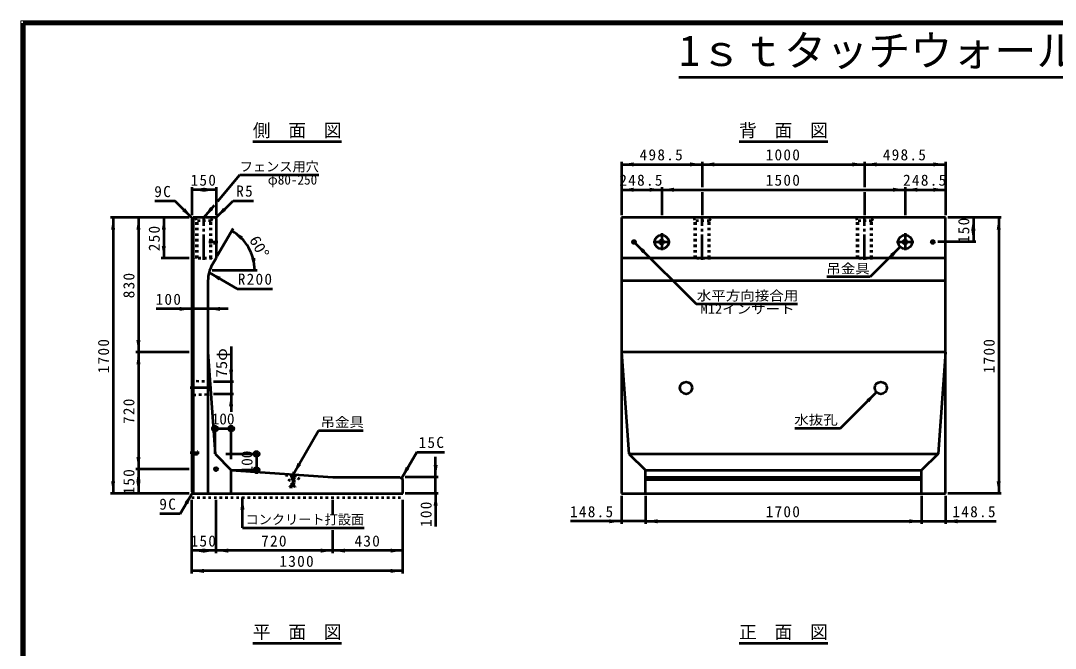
# Model space of a CAD drawing. Units: millimetres, scale not verified. Extents: x 100 to 4105, y 100 to 2870.
# Drawn here: x 100 to 2140, y 1632 to 2870 of the extents above; entities that cross this region are included whole.
import ezdxf
from ezdxf.enums import TextEntityAlignment as Align

# ---------------------------------------------------------------- set-up
doc = ezdxf.new("R2010")
doc.units = ezdxf.units.MM
doc.header["$LTSCALE"] = 5
doc.linetypes.add('USER2', pattern=[13.4, 10, -1.2, 1, -1.2])
doc.linetypes.add('USER3', pattern=[2.2, 1, -1.2])
doc.layers.add('V-nasSTD', color=7, linetype='Continuous', lineweight=50)
doc.styles.add('ＭＳ ゴシック', font='')
doc.styles.get('ＭＳ ゴシック').set_extended_font_data('MS Gothic')

msp = doc.modelspace()

# ---------------------------------------------------------------- hatches: boundary and pattern name
at = {"layer": 'V-nasSTD'}
for points in [[(1308.421, 2586.466), (1308.421, 2582.466), (1284.421, 2586.466), (1308.421, 2590.466)], [(1419.941, 2586.466), (1419.941, 2590.466), (1443.941, 2586.466), (1419.941, 2582.466)], [(1467.941, 2586.466), (1467.941, 2582.466), (1443.941, 2586.466), (1467.941, 2590.466)], [(1739.941, 2586.466), (1739.941, 2590.466), (1763.941, 2586.466), (1739.941, 2582.466)], [(1787.941, 2586.466), (1787.941, 2582.466), (1763.941, 2586.466), (1787.941, 2590.466)], [(1899.461, 2586.466), (1899.461, 2590.466), (1923.461, 2586.466), (1899.461, 2582.466)], [(461.221, 2536.466), (461.221, 2532.466), (437.221, 2536.466), (461.221, 2540.466)], [(461.221, 2536.466), (461.221, 2540.466), (485.221, 2536.466), (461.221, 2532.466)], [(1308.421, 2536.466), (1308.421, 2532.466), (1284.421, 2536.466), (1308.421, 2540.466)], [(1339.941, 2536.466), (1339.941, 2540.466), (1363.941, 2536.466), (1339.941, 2532.466)], [(1387.941, 2536.466), (1387.941, 2532.466), (1363.941, 2536.466), (1387.941, 2540.466)], [(1819.941, 2536.466), (1819.941, 2540.466), (1843.941, 2536.466), (1819.941, 2532.466)], [(1867.941, 2536.466), (1867.941, 2532.466), (1843.941, 2536.466), (1867.941, 2540.466)], [(1899.461, 2536.466), (1899.461, 2540.466), (1923.461, 2536.466), (1899.461, 2532.466)], [(421.691, 2496.997), (424.519, 2499.825), (438.661, 2480.026), (418.862, 2494.168)], [(476.648, 2499.851), (479.712, 2497.28), (461.221, 2481.466), (473.584, 2502.422)], [(501.784, 2497.903), (504.613, 2495.075), (484.814, 2480.932), (498.956, 2500.731)], [(282.221, 2457.466), (278.221, 2457.466), (282.221, 2481.466), (286.221, 2457.466)], [(332.221, 2457.466), (328.221, 2457.466), (332.221, 2481.466), (336.221, 2457.466)], [(382.221, 2457.466), (378.221, 2457.466), (382.221, 2481.466), (386.221, 2457.466)], [(1978.461, 2457.466), (1974.461, 2457.466), (1978.461, 2481.466), (1982.461, 2457.466)], [(2028.461, 2457.466), (2024.461, 2457.466), (2028.461, 2481.466), (2032.461, 2457.466)], [(535.68, 2441.176), (533.299, 2437.961), (516.395, 2455.462), (538.061, 2444.39)], [(1978.461, 2457.466), (1982.461, 2457.466), (1978.461, 2433.466), (1974.461, 2457.466)], [(1328.501, 2414.346), (1331.33, 2417.174), (1311.531, 2431.316), (1325.673, 2411.517)], [(382.221, 2425.466), (386.221, 2425.466), (382.221, 2401.466), (378.221, 2425.466)], [(1817.241, 2406.766), (1814.412, 2409.594), (1834.211, 2423.736), (1820.069, 2403.937)], [(558.666, 2401.364), (554.692, 2400.909), (561.395, 2377.519), (562.64, 2401.819)], [(492.186, 2361.169), (490.186, 2357.705), (471.402, 2373.169), (494.186, 2364.633)], [(413.221, 2301.466), (413.221, 2305.466), (437.221, 2301.466), (413.221, 2297.466)], [(493.221, 2301.466), (493.221, 2297.466), (469.221, 2301.466), (493.221, 2305.466)], [(332.221, 2239.866), (336.221, 2239.866), (332.221, 2215.866), (328.221, 2239.866)], [(332.221, 2191.866), (328.221, 2191.866), (332.221, 2215.866), (336.221, 2191.866)], [(514.943, 2181.466), (510.943, 2181.466), (514.943, 2157.466), (518.943, 2181.466)], [(514.943, 2109.466), (518.943, 2109.466), (514.943, 2133.466), (510.943, 2109.466)], [(1770.485, 2120.01), (1767.657, 2122.839), (1787.456, 2136.981), (1773.314, 2117.182)], [(332.221, 2009.466), (336.221, 2009.466), (332.221, 1985.466), (328.221, 2009.466)], [(332.221, 1961.466), (328.221, 1961.466), (332.221, 1985.466), (336.221, 1961.466)], [(649.443, 1995.68), (652.907, 1993.68), (637.443, 1974.895), (645.979, 1997.68)], [(862.821, 1987.851), (866.285, 1985.851), (850.821, 1967.066), (859.357, 1989.851)], [(918.221, 1993.466), (914.221, 1993.466), (918.221, 1969.466), (922.221, 1993.466)], [(282.221, 1961.466), (286.221, 1961.466), (282.221, 1937.466), (278.221, 1961.466)], [(332.221, 1961.466), (336.221, 1961.466), (332.221, 1937.466), (328.221, 1961.466)], [(2028.461, 1961.466), (2032.461, 1961.466), (2028.461, 1937.466), (2024.461, 1961.466)], [(426.661, 1918.121), (423.197, 1920.121), (438.661, 1938.906), (430.125, 1916.121)], [(537.221, 1905.626), (533.221, 1905.626), (537.221, 1929.626), (541.221, 1905.626)], [(918.221, 1913.466), (914.221, 1913.466), (918.221, 1937.466), (922.221, 1913.466)], [(1260.421, 1882.466), (1260.421, 1886.466), (1284.421, 1882.466), (1260.421, 1878.466)], [(1355.941, 1882.466), (1355.941, 1878.466), (1331.941, 1882.466), (1355.941, 1886.466)], [(1851.941, 1882.466), (1851.941, 1886.466), (1875.941, 1882.466), (1851.941, 1878.466)], [(1947.461, 1882.466), (1947.461, 1878.466), (1923.461, 1882.466), (1947.461, 1886.466)], [(461.221, 1824.626), (461.221, 1820.626), (437.221, 1824.626), (461.221, 1828.626)], [(461.221, 1824.626), (461.221, 1828.626), (485.221, 1824.626), (461.221, 1820.626)], [(509.221, 1824.626), (509.221, 1820.626), (485.221, 1824.626), (509.221, 1828.626)], [(691.621, 1824.626), (691.621, 1828.626), (715.621, 1824.626), (691.621, 1820.626)], [(739.621, 1824.626), (739.621, 1820.626), (715.621, 1824.626), (739.621, 1828.626)], [(829.221, 1824.626), (829.221, 1828.626), (853.221, 1824.626), (829.221, 1820.626)], [(461.221, 1784.626), (461.221, 1780.626), (437.221, 1784.626), (461.221, 1788.626)], [(829.221, 1784.626), (829.221, 1788.626), (853.221, 1784.626), (829.221, 1780.626)]]:
    msp.add_hatch(color=256, dxfattribs=at).paths.add_polyline_path(points)

# ---------------------------------------------------------------- linework, layer by layer
at = {"layer": 'V-nasSTD', "lineweight": 100}
for p, q in [((105, 2865), (105, 105)), ((4100, 2865), (105, 2865))]:
    msp.add_line(p, q, dxfattribs=at)
at = {"layer": 'V-nasSTD'}
for p, q in [((1397.476, 2758.465), (2807.524, 2758.465)), ((557.721, 2631.466), (732.721, 2631.466)), ((1516.441, 2631.466), (1691.441, 2631.466)), ((1284.421, 2591.466), (1284.421, 2486.466)), ((1443.941, 2591.466), (1443.941, 2541.466)), ((1763.941, 2591.466), (1763.941, 2541.466)), ((1923.461, 2591.466), (1923.461, 2486.466)), ((1284.421, 2586.466), (1443.941, 2586.466)), ((1443.941, 2586.466), (1763.941, 2586.466)), ((1763.941, 2586.466), (1923.461, 2586.466)), ((488.435, 2513.898), (531.928, 2565.731)), ((531.928, 2565.731), (687.928, 2565.731)), ((437.221, 2541.466), (437.221, 2486.466)), ((485.221, 2536.466), (437.221, 2536.466)), ((485.221, 2541.466), (485.221, 2486.466)), ((1284.421, 2536.466), (1363.941, 2536.466)), ((1363.941, 2541.466), (1363.941, 2486.466)), ((1363.941, 2536.466), (1843.941, 2536.466)), ((1443.941, 2531.466), (1443.941, 2486.466)), ((1763.941, 2531.466), (1763.941, 2486.466)), ((1843.941, 2541.466), (1843.941, 2486.466)), ((1843.941, 2536.466), (1923.461, 2536.466)), ((404.72, 2513.967), (364.72, 2513.967)), ((438.661, 2480.026), (404.72, 2513.967)), ((484.814, 2480.932), (518.755, 2514.874)), ((518.755, 2514.874), (558.755, 2514.874)), ((461.221, 2481.466), (482.007, 2506.238)), ((432.221, 2481.466), (277.221, 2481.466)), ((282.221, 2481.466), (282.221, 1937.466)), ((332.221, 2481.466), (332.221, 2215.866)), ((382.221, 2481.466), (382.221, 2401.466)), ((440.101, 2481.466), (437.221, 2478.586)), ((437.221, 2478.586), (437.221, 1940.346)), ((440.101, 2481.466), (440.101, 1937.466)), ((483.621, 2481.466), (440.101, 2481.466)), ((485.221, 2479.866), (485.221, 2401.466)), ((1284.421, 2481.466), (1284.421, 1937.466)), ((1923.461, 2481.466), (1284.421, 2481.466)), ((1923.461, 1937.466), (1923.461, 2481.466)), ((2033.461, 2481.466), (1928.461, 2481.466)), ((1978.461, 2481.466), (1978.461, 2433.466)), ((2028.461, 2481.466), (2028.461, 1937.466)), ((518.895, 2459.792), (487.721, 2405.796)), ((1311.531, 2431.316), (1431.739, 2311.108)), ((1983.461, 2433.466), (1908.461, 2433.466)), ((1834.211, 2423.736), (1774.868, 2364.393)), ((432.221, 2401.466), (377.221, 2401.466)), ((485.221, 2401.466), (477.795, 2388.604)), ((1923.461, 2401.466), (1284.421, 2401.466)), ((471.402, 2373.169), (526.827, 2341.169)), ((477.735, 2377.519), (566.395, 2377.519)), ((469.221, 2356.604), (469.221, 1937.466)), ((1923.461, 2356.604), (1284.421, 2356.604)), ((1774.868, 2364.393), (1689.868, 2364.393)), ((526.827, 2341.169), (596.827, 2341.169)), ((1431.739, 2311.108), (1631.739, 2311.108)), ((437.221, 2301.466), (367.221, 2301.466)), ((469.221, 2301.466), (437.221, 2301.466)), ((509.221, 2301.466), (469.221, 2301.466)), ((514.943, 2227.466), (514.943, 2157.466)), ((432.221, 2215.866), (327.221, 2215.866)), ((332.221, 2215.866), (332.221, 1985.466)), ((469.221, 2215.866), (483.143, 2015.388)), ((1284.421, 2215.866), (1298.828, 2015.388)), ((1923.461, 2215.866), (1284.421, 2215.866)), ((1923.461, 2215.866), (1909.055, 2015.388)), ((519.943, 2157.466), (479.943, 2157.466)), ((514.943, 2157.466), (514.943, 2133.466)), ((519.943, 2133.466), (479.943, 2133.466)), ((514.943, 2133.466), (514.943, 2098.466)), ((1716.745, 2066.27), (1787.456, 2136.981)), ((476.143, 2065.388), (522.143, 2065.388)), ((483.143, 2015.388), (483.143, 2072.388)), ((515.143, 2004.988), (515.143, 2072.388)), ((637.443, 1974.895), (687.443, 2061.498)), ((687.443, 2061.498), (775.443, 2061.498)), ((1626.745, 2066.27), (1716.745, 2066.27)), ((565.143, 2022.388), (565.143, 1976.388)), ((483.143, 2015.388), (515.143, 1983.388)), ((504.743, 2015.388), (572.143, 2015.388)), ((850.821, 1967.066), (880.821, 2019.028)), ((880.821, 2019.028), (935.821, 2019.028)), ((918.221, 1969.466), (918.221, 2009.466)), ((1298.828, 2015.388), (1909.055, 2015.388)), ((1298.828, 2015.388), (1331.941, 1983.388)), ((1909.055, 2015.388), (1875.941, 1983.388)), ((432.221, 1985.466), (327.221, 1985.466)), ((332.221, 1985.466), (332.221, 1937.466)), ((515.143, 1983.388), (572.143, 1983.388)), ((515.143, 1937.466), (515.143, 1983.388)), ((515.143, 1983.388), (715.621, 1969.466)), ((1331.941, 1937.466), (1331.941, 1983.388)), ((1331.941, 1983.388), (1875.941, 1983.388)), ((1875.941, 1937.466), (1875.941, 1983.388)), ((715.621, 1969.466), (848.421, 1969.466)), ((848.421, 1969.466), (853.221, 1964.666)), ((853.221, 1937.466), (853.221, 1964.666)), ((923.221, 1969.466), (858.221, 1969.466)), ((918.221, 1937.466), (918.221, 1969.466)), ((1331.941, 1969.466), (1875.941, 1969.466)), ((1331.941, 1964.666), (1875.941, 1964.666)), ((438.661, 1938.906), (414.661, 1897.337)), ((437.221, 1940.346), (440.101, 1937.466)), ((432.221, 1937.466), (277.221, 1937.466)), ((437.221, 1779.626), (437.221, 1924.626)), ((440.101, 1937.466), (853.221, 1937.466)), ((485.221, 1819.626), (485.221, 1924.626)), ((537.221, 1869.626), (537.221, 1929.626)), ((715.621, 1896.626), (715.621, 1924.626)), ((853.221, 1779.626), (853.221, 1924.626)), ((923.221, 1937.466), (858.221, 1937.466)), ((918.221, 1937.466), (918.221, 1872.466)), ((1284.421, 1937.466), (1923.461, 1937.466)), ((1284.421, 1932.466), (1284.421, 1877.466)), ((1331.941, 1932.466), (1331.941, 1877.466)), ((1875.941, 1932.466), (1875.941, 1877.466)), ((1923.461, 1932.466), (1923.461, 1877.466)), ((2033.461, 1937.466), (1928.461, 1937.466)), ((414.661, 1897.337), (374.661, 1897.337)), ((1284.421, 1882.466), (1184.421, 1882.466)), ((1331.941, 1882.466), (1284.421, 1882.466)), ((1331.941, 1882.466), (1875.941, 1882.466)), ((1875.941, 1882.466), (1923.461, 1882.466)), ((1923.461, 1882.466), (2023.461, 1882.466)), ((537.221, 1869.626), (777.221, 1869.626)), ((715.621, 1819.626), (715.621, 1864.626)), ((485.221, 1824.626), (437.221, 1824.626)), ((715.621, 1824.626), (485.221, 1824.626)), ((853.221, 1824.626), (715.621, 1824.626)), ((853.221, 1784.626), (437.221, 1784.626)), ((557.721, 1641.866), (732.721, 1641.866)), ((1516.441, 1641.866), (1691.441, 1641.866))]:
    msp.add_line(p, q, dxfattribs=at)
at = {"layer": 'V-nasSTD', "linetype": 'USER3'}
for p, q in [((444.421, 2481.466), (446.821, 2475.066)), ((446.821, 2401.466), (446.821, 2475.066)), ((475.621, 2475.066), (446.821, 2475.066)), ((448.421, 2401.466), (448.421, 2475.066)), ((474.021, 2401.466), (474.021, 2475.066)), ((475.621, 2475.066), (478.021, 2481.466)), ((475.621, 2401.466), (475.621, 2475.066)), ((1427.141, 2481.466), (1429.541, 2475.066)), ((1429.541, 2401.466), (1429.541, 2475.066)), ((1458.341, 2475.066), (1429.541, 2475.066)), ((1431.141, 2401.466), (1431.141, 2475.066)), ((1456.741, 2401.466), (1456.741, 2475.066)), ((1458.341, 2475.066), (1460.741, 2481.466)), ((1458.341, 2401.466), (1458.341, 2475.066)), ((1747.141, 2481.466), (1749.541, 2475.066)), ((1749.541, 2401.466), (1749.541, 2475.066)), ((1778.341, 2475.066), (1749.541, 2475.066)), ((1751.141, 2401.466), (1751.141, 2475.066)), ((1776.741, 2401.466), (1776.741, 2475.066)), ((1778.341, 2475.066), (1780.741, 2481.466)), ((1778.341, 2401.466), (1778.341, 2475.066)), ((474.021, 2430.266), (474.021, 2436.666)), ((474.021, 2436.666), (485.221, 2436.666)), ((485.221, 2430.266), (474.021, 2430.266)), ((477.221, 2401.466), (445.221, 2401.466)), ((445.221, 2400.826), (445.221, 2401.466)), ((477.221, 2400.826), (445.221, 2400.826)), ((477.221, 2400.826), (477.221, 2401.466)), ((1459.941, 2401.466), (1427.941, 2401.466)), ((1427.941, 2400.826), (1427.941, 2401.466)), ((1459.941, 2400.826), (1427.941, 2400.826)), ((1456.741, 2401.466), (1431.141, 2401.466)), ((1459.941, 2400.826), (1459.941, 2401.466)), ((1779.941, 2401.466), (1747.941, 2401.466)), ((1747.941, 2400.826), (1747.941, 2401.466)), ((1779.941, 2400.826), (1747.941, 2400.826)), ((1776.741, 2401.466), (1751.141, 2401.466)), ((1776.741, 2401.466), (1751.141, 2401.466)), ((1779.941, 2400.826), (1779.941, 2401.466)), ((440.421, 2159.066), (437.221, 2161.946)), ((473.277, 2157.466), (440.421, 2159.066)), ((440.421, 2131.866), (440.421, 2159.066)), ((440.421, 2131.866), (437.221, 2128.986)), ((440.421, 2131.866), (474.943, 2133.466)), ((437.221, 2020.666), (448.421, 2020.666)), ((448.421, 2014.266), (448.421, 2020.666)), ((448.421, 2014.266), (437.221, 2014.266)), ((633.231, 1971.98), (633.076, 1969.745)), ((633.076, 1969.745), (634.765, 1968.666)), ((633.076, 1969.745), (641.056, 1969.191)), ((633.231, 1971.98), (641.211, 1971.426)), ((634.765, 1968.666), (633.656, 1952.704)), ((634.765, 1968.666), (639.234, 1968.355)), ((639.234, 1968.355), (638.126, 1952.394)), ((639.234, 1968.355), (641.056, 1969.191)), ((641.211, 1971.426), (641.056, 1969.191)), ((630.194, 1951.341), (630.127, 1950.383)), ((630.127, 1950.383), (641.3, 1949.607)), ((630.194, 1951.341), (633.656, 1952.704)), ((630.194, 1951.341), (641.367, 1950.565)), ((633.656, 1952.704), (638.126, 1952.394)), ((638.126, 1952.394), (641.367, 1950.565)), ((641.367, 1950.565), (641.3, 1949.607)), ((437.221, 1929.626), (853.221, 1929.626))]:
    msp.add_line(p, q, dxfattribs=at)
at = {"layer": 'V-nasSTD', "linetype": 'USER2'}
for p, q in [((461.221, 2398.266), (461.221, 2484.666)), ((1443.941, 2398.266), (1443.941, 2484.666)), ((1763.941, 2398.266), (1763.941, 2484.666)), ((1363.941, 2450.906), (1363.941, 2416.986)), ((1843.941, 2450.906), (1843.941, 2416.986)), ((470.821, 2433.466), (488.421, 2433.466)), ((1304.581, 2433.466), (1314.181, 2433.466)), ((1309.381, 2428.666), (1309.381, 2438.266)), ((1346.981, 2433.466), (1380.901, 2433.466)), ((1826.981, 2433.466), (1860.901, 2433.466)), ((1893.701, 2433.466), (1903.301, 2433.466)), ((1898.501, 2428.666), (1898.501, 2438.266)), ((477.221, 2145.466), (434.021, 2145.466)), ((451.621, 2017.466), (434.021, 2017.466)), ((637.789, 1979.883), (636.057, 1954.943))]:
    msp.add_line(p, q, dxfattribs=at)
at = {"layer": 'V-nasSTD', "lineweight": 13}
msp.add_lwpolyline([(100, 100), (100, 2870), (4105, 2870), (4105, 100)], close=True, dxfattribs=at)
at = {"layer": 'V-nasSTD'}
for centre, radius in [((1309.381, 2433.466), 3.04), ((1309.381, 2433.466), 1.92), ((1309.381, 2433.466), 1.6), ((1363.941, 2433.466), 13.76), ((1363.941, 2433.466), 4), ((1843.941, 2433.466), 13.76), ((1843.941, 2433.466), 4), ((1898.501, 2433.466), 3.04), ((1898.501, 2433.466), 1.92), ((1898.501, 2433.466), 1.6), ((1411.941, 2145.466), 12), ((1795.941, 2145.466), 12), ((483.143, 2065.388), 5), ((515.143, 2065.388), 5), ((565.143, 2015.388), 5), ((485.221, 1985.466), 3.2), ((565.143, 1983.388), 5)]:
    msp.add_circle(centre, radius, dxfattribs=at)
for centre, radius, start, end in [((483.621, 2479.866), 1.6, 0, 90), ((471.395, 2377.519), 90, 360, 60), ((533.221, 2356.604), 64, 150, 180)]:
    msp.add_arc(centre, radius, start, end, dxfattribs=at)
at = {"layer": 'V-nasSTD', "linetype": 'USER3'}
msp.add_arc((637.443, 1974.895), 13.76, 176.0275, 356.0275, dxfattribs=at)

# ---------------------------------------------------------------- texts
at = {"layer": 'V-nasSTD', "style": 'ＭＳ ゴシック'}
for s, height, p in [('1ｓｔタッチウォール(Ｆ型)  Ｈ=1700', 60.81, (2102.5, 2841.409)), ('側\u3000面\u3000図', 25.66, (645.221, 2666.466)), ('背\u3000面\u3000図', 25.66, (1603.941, 2666.466)), ('フェンス用穴', 19.06, (609.928, 2591.731)), ('φ80-250', 19.06, (635.928, 2565.731)), ('100', 21.99, (499.143, 2095.388)), ('コンクリート打設面', 19.06, (660.249, 1895.626)), ('平\u3000面\u3000図', 25.66, (645.221, 1676.866)), ('正\u3000面\u3000図', 25.66, (1603.941, 1676.866))]:
    msp.add_text(s, height=height, dxfattribs=at).set_placement(p, align=Align.TOP_CENTER)
at = {"layer": 'V-nasSTD', "style": 'ＭＳ ゴシック', "width": 1.1}
for s, rotation, p in [('60°', 300, (580.068, 2429.292)), ('75φ', 90, (484.943, 2194.966))]:
    msp.add_text(s, height=21.99, rotation=rotation, dxfattribs=at).set_placement(p, align=Align.TOP_CENTER)
for s, p in [('吊金具', (1731.368, 2390.393)), ('水平方向接合用', (1533.239, 2337.108)), ('M12インサート', (1533.239, 2311.108)), ('吊金具', (733.943, 2087.498)), ('水抜孔', (1668.245, 2092.27))]:
    msp.add_text(s, height=19.06, dxfattribs=at).set_placement(p, align=Align.TOP_CENTER)
at = {"layer": 'V-nasSTD', "style": 'ＭＳ ゴシック'}
msp.add_text('100', height=21.99, rotation=90, dxfattribs=at).set_placement((535.143, 1999.388), align=Align.TOP_CENTER)
at = {"layer": 'V-nasSTD', "char_height": 21.99, "attachment_point": 2, "style": 'ＭＳ ゴシック'}
for s, insert in [('\\T1.17;498.5', (1364.181, 2616.466)), ('\\T1.17;1000', (1603.941, 2616.466)), ('\\T1.17;498.5', (1843.701, 2616.466)), ('\\T1.17;150', (461.221, 2566.466)), ('\\T1.17;248.5', (1324.181, 2566.466)), ('\\T1.17;1500', (1603.941, 2566.466)), ('\\T1.17;248.5', (1883.701, 2566.466)), ('\\T1.17;9C', (380.97, 2543.967)), ('\\T1.17;R5', (542.505, 2544.874)), ('\\T1.17;R200', (563.077, 2371.169)), ('\\T1.17;100', (392.221, 2331.466)), ('\\T1.17;15C', (910.821, 2049.028)), ('\\T1.17;9C', (390.911, 1927.337)), ('\\T1.17;148.5', (1226.921, 1912.466)), ('\\T1.17;1700', (1603.941, 1912.466)), ('\\T1.17;148.5', (1980.961, 1912.466)), ('\\T1.17;150', (461.221, 1854.626)), ('\\T1.17;720', (600.421, 1854.626)), ('\\T1.17;430', (784.421, 1854.626)), ('\\T1.17;1300', (645.221, 1814.626))]:
    msp.add_mtext(s, dxfattribs=dict(at, insert=insert))
at = {"layer": 'V-nasSTD', "char_height": 21.99, "attachment_point": 2, "rotation": 90, "style": 'ＭＳ ゴシック'}
for s, insert in [('\\T1.17;150', (1948.461, 2457.466)), ('\\T1.17;250', (352.221, 2441.466)), ('\\T1.17;830', (302.221, 2348.666)), ('\\T1.17;1700', (252.221, 2209.466)), ('\\T1.17;1700', (1998.461, 2209.466)), ('\\T1.17;720', (302.221, 2100.666)), ('\\T1.17;150', (302.221, 1961.466)), ('\\T1.17;100', (888.221, 1897.466))]:
    msp.add_mtext(s, dxfattribs=dict(at, insert=insert))

doc.saveas('drawing.dxf')
